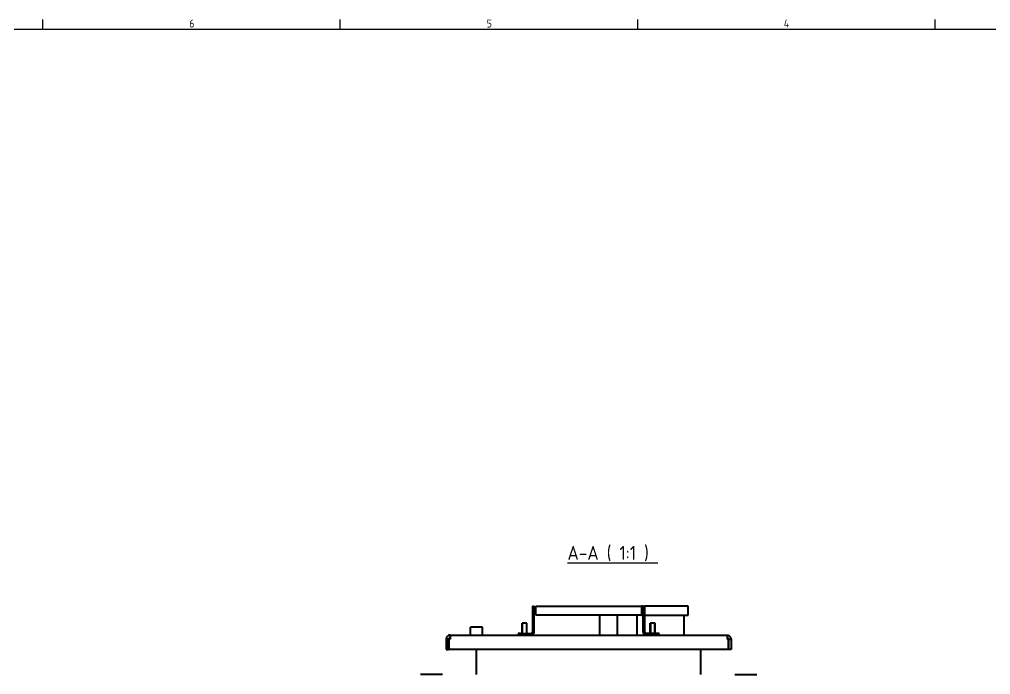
# Model space of a CAD drawing. Header units: millimetres. Extents: x 0 to 5945, y 0 to 4205.
# Drawn here: x 3687 to 4899, y 3298 to 4117 of the extents above; entities that cross this region are included whole.
import ezdxf

# ---------------------------------------------------------------- set-up
doc = ezdxf.new("R2010")
doc.units = ezdxf.units.MM
doc.header["$LTSCALE"] = 5
doc.layers.get('0').update_dxf_attribs({"color": 3, "lineweight": 25})
for name, color, linetype, lineweight in [('가시적인 것(ISO)', 3, 'Continuous', 40), ('가시적인 좁은 것(ISO)', 3, 'Continuous', 35), ('경계(ISO)', 7, 'Continuous', 25), ('기호(ISO)', 5, 'Continuous', 25)]:
    doc.layers.add(name, color=color, linetype=linetype, lineweight=lineweight)
doc.styles.add('문자 텍스트_PSTEK_POSCO', font='isocp.shx')
doc.styles.add('텍스트 스타일509', font='isocp.shx')

# ---------------------------------------------------------------- blocks, each defined once
blk = doc.blocks.new('경계 Default Border')
at = {"layer": '경계(ISO)'}
for p, q in [((743.12, 821), (743.12, 823.4)), ((817.44, 821), (817.44, 823.4)), ((891.75, 821), (891.75, 823.4)), ((966.06, 821), (966.06, 823.4))]:
    blk.add_line(p, q, dxfattribs=at)
at = {"layer": '경계(ISO)', "flags": 128}
blk.add_lwpolyline([(20, 20), (20, 821), (1169, 821), (1169, 20), (20, 20)], dxfattribs=at)
at = {"layer": '경계(ISO)', "color": 2, "char_height": 2, "attachment_point": 7, "style": '문자 텍스트_PSTEK_POSCO'}
for s, insert in [('6', (779.71, 821.38)), ('5', (854.02, 821.38)), ('4', (928.22, 821.4))]:
    blk.add_mtext(s, dxfattribs=dict(at, insert=insert))

msp = doc.modelspace()

# ---------------------------------------------------------------- linework, layer by layer
at = {"layer": '가시적인 것(ISO)'}
for p, q in [((4327.3856, 3384.0715), (4329.3856, 3384.0715)), ((4327.3856, 3384.0715), (4327.3856, 3351.5703)), ((4329.3856, 3351.5703), (4329.3856, 3384.0715)), ((4331.3856, 3384.0715), (4463.3856, 3384.0715)), ((4331.3856, 3372.5703), (4331.3856, 3384.0715)), ((4465.3856, 3384.0715), (4463.3856, 3384.0715)), ((4463.3856, 3384.0715), (4463.3856, 3372.5703)), ((4465.3856, 3384.0715), (4467.3856, 3384.0715)), ((4465.3856, 3351.5703), (4465.3856, 3384.0715)), ((4521.8856, 3384.0715), (4467.3856, 3384.0715)), ((4467.3856, 3351.5703), (4467.3856, 3384.0715)), ((4521.8856, 3372.5703), (4521.8856, 3384.0715)), ((4463.3856, 3372.5703), (4331.3856, 3372.5703)), ((4411.3856, 3347.5703), (4411.3856, 3372.5703)), ((4433.3856, 3347.5703), (4433.3856, 3372.5703)), ((4457.8856, 3347.5703), (4457.8856, 3372.5703)), ((4463.3856, 3372.5703), (4465.3856, 3372.5703)), ((4467.3856, 3372.5703), (4521.8856, 3372.5703)), ((4516.8856, 3347.5703), (4516.8856, 3372.5703)), ((4320.3856, 3362.5703), (4314.3856, 3362.5703)), ((4314.3856, 3349.5703), (4314.3856, 3362.5703)), ((4320.3856, 3349.5703), (4320.3856, 3362.5703)), ((4480.3856, 3362.5703), (4474.3856, 3362.5703)), ((4474.3856, 3349.5703), (4474.3856, 3362.5703)), ((4480.3856, 3349.5703), (4480.3856, 3362.5703)), ((4224.3856, 3347.5703), (4570.3856, 3347.5703)), ((4264.8856, 3357.5703), (4249.8856, 3357.5703)), ((4249.8856, 3347.5703), (4249.8856, 3357.5703)), ((4264.8856, 3347.5703), (4264.8856, 3357.5703)), ((4312.3856, 3349.5703), (4309.3856, 3349.5703)), ((4309.3856, 3349.5703), (4309.3856, 3347.5703)), ((4312.3856, 3347.5703), (4312.3856, 3349.5703)), ((4312.3856, 3349.5703), (4325.3856, 3349.5703)), ((4482.3856, 3349.5703), (4469.3856, 3349.5703)), ((4485.3856, 3349.5703), (4482.3856, 3349.5703)), ((4482.3856, 3349.5703), (4482.3856, 3347.5703)), ((4485.3856, 3347.5703), (4485.3856, 3349.5703)), ((4222.5856, 3342.5703), (4219.3856, 3342.5703)), ((4219.3856, 3342.5703), (4219.3856, 3329.5703)), ((4222.5856, 3329.5703), (4222.5856, 3342.5703)), ((4224.3856, 3342.5703), (4222.6563, 3342.5703)), ((4222.6563, 3342.5703), (4222.6563, 3329.5703)), ((4572.1149, 3342.5703), (4570.3856, 3342.5703)), ((4572.1149, 3342.5703), (4572.1149, 3329.5703)), ((4572.1856, 3329.5703), (4572.1856, 3342.5703)), ((4572.1856, 3342.5703), (4575.3856, 3342.5703)), ((4575.3856, 3342.5703), (4575.3856, 3329.5703)), ((4219.3856, 3329.5703), (4222.5856, 3329.5703)), ((4572.1149, 3329.5703), (4222.6563, 3329.5703)), ((4257.3856, 3298.3703), (4257.3856, 3329.5703)), ((4537.3856, 3298.3703), (4537.3856, 3329.5703)), ((4575.3856, 3329.5703), (4572.1856, 3329.5703)), ((4214.8856, 3298.3703), (4187.3856, 3298.3703)), ((4579.8856, 3298.3703), (4607.3856, 3298.3703))]:
    msp.add_line(p, q, dxfattribs=at)
for centre, radius, start, end in [((4325.3856, 3351.5703), 2, 270, 0), ((4325.3856, 3351.5703), 4, 270, 0), ((4469.3856, 3351.5703), 4, 180, 270), ((4469.3856, 3351.5703), 2, 180, 270)]:
    msp.add_arc(centre, radius, start, end, dxfattribs=at)
for points, knots in [([(4224.3856, 3347.5703), (4222.8802, 3347.5703), (4221.3908, 3346.8478), (4220.4588, 3345.6655), (4220.1501, 3345.2738), (4219.9004, 3344.8355), (4219.7209, 3344.3703)], [0, 0, 0, 0, 0.5750445893, 0.5750445893, 0.5750445893, 0.7655533801, 0.7655533801, 0.7655533801, 0.7655533801]), ([(4224.3856, 3347.5703), (4224.3856, 3347.2813), (4224.3856, 3346.8478), (4224.3856, 3345.6655), (4224.3856, 3345.2738), (4224.3856, 3344.8355), (4224.3856, 3344.3703)], [0, 0, 0, 0, 0.5750445894, 0.5750445894, 0.5750445894, 0.7655533801, 0.7655533801, 0.7655533801, 0.7655533801]), ([(4570.3856, 3347.5703), (4570.3856, 3347.2813), (4570.3856, 3346.8478), (4570.3856, 3345.6655), (4570.3856, 3345.2738), (4570.3856, 3344.8355), (4570.3856, 3344.3703)], [0, 0, 0, 0, 0.5750445894, 0.5750445894, 0.5750445894, 0.7655533801, 0.7655533801, 0.7655533801, 0.7655533801]), ([(4570.3856, 3347.5703), (4571.8911, 3347.5703), (4573.3805, 3346.8478), (4574.3124, 3345.6655), (4575.0011, 3344.7917), (4575.3856, 3343.6828), (4575.3856, 3342.5703)], [0, 0, 0, 0, 0.575044589, 0.575044589, 0.575044589, 1, 1, 1, 1]), ([(4222.5856, 3342.5703), (4222.5856, 3343.2699), (4223.0338, 3343.9494), (4223.6769, 3344.2249), (4223.9001, 3344.3205), (4224.1428, 3344.3703), (4224.3856, 3344.3703)], [-1, -1, -1, -1, -0.257620627, -0.257620627, -0.257620627, 0, 0, 0, 0]), ([(4572.1856, 3342.5703), (4572.1856, 3343.2699), (4571.7375, 3343.9494), (4571.0943, 3344.2249), (4570.8711, 3344.3205), (4570.6284, 3344.3703), (4570.3856, 3344.3703)], [-1, -1, -1, -1, -0.257620627, -0.257620627, -0.257620627, 0, 0, 0, 0])]:
    msp.add_open_spline(points, degree=3, knots=knots, dxfattribs=at)
for points in [[(4219.7209, 3344.3703), (4219.4999, 3343.7977), (4219.3856, 3343.184), (4219.3856, 3342.5703)], [(4224.3856, 3344.3703), (4224.3856, 3343.7977), (4224.3856, 3343.184), (4224.3856, 3342.5703)], [(4570.3856, 3344.3703), (4570.3856, 3343.7977), (4570.3856, 3343.184), (4570.3856, 3342.5703)]]:
    msp.add_open_spline(points, degree=3, dxfattribs=at)
at = {"layer": '가시적인 좁은 것(ISO)'}
for p, q in [((4314.9846, 3362.5703), (4314.9846, 3349.5703)), ((4319.7866, 3349.5703), (4319.7866, 3362.5703)), ((4474.9846, 3362.5703), (4474.9846, 3349.5703)), ((4479.7866, 3349.5703), (4479.7866, 3362.5703))]:
    msp.add_line(p, q, dxfattribs=at)
at = {"layer": '기호(ISO)', "color": 7, "lineweight": 30}
msp.add_line((4370.9779, 3438.0669), (4483.758, 3438.0669), dxfattribs=at)

# ---------------------------------------------------------------- block references
at = {"xscale": 5, "yscale": 5, "zscale": 5}
msp.add_blockref('경계 Default Border', (0, 0), dxfattribs=at)

# ---------------------------------------------------------------- texts
at = {"layer": '기호(ISO)', "color": 7, "insert": (4370.9779, 3440.002), "char_height": 17.5, "attachment_point": 7, "style": '텍스트 스타일509'}
msp.add_mtext('A-A ( 1:1 )', dxfattribs=at)

doc.saveas('drawing.dxf')
